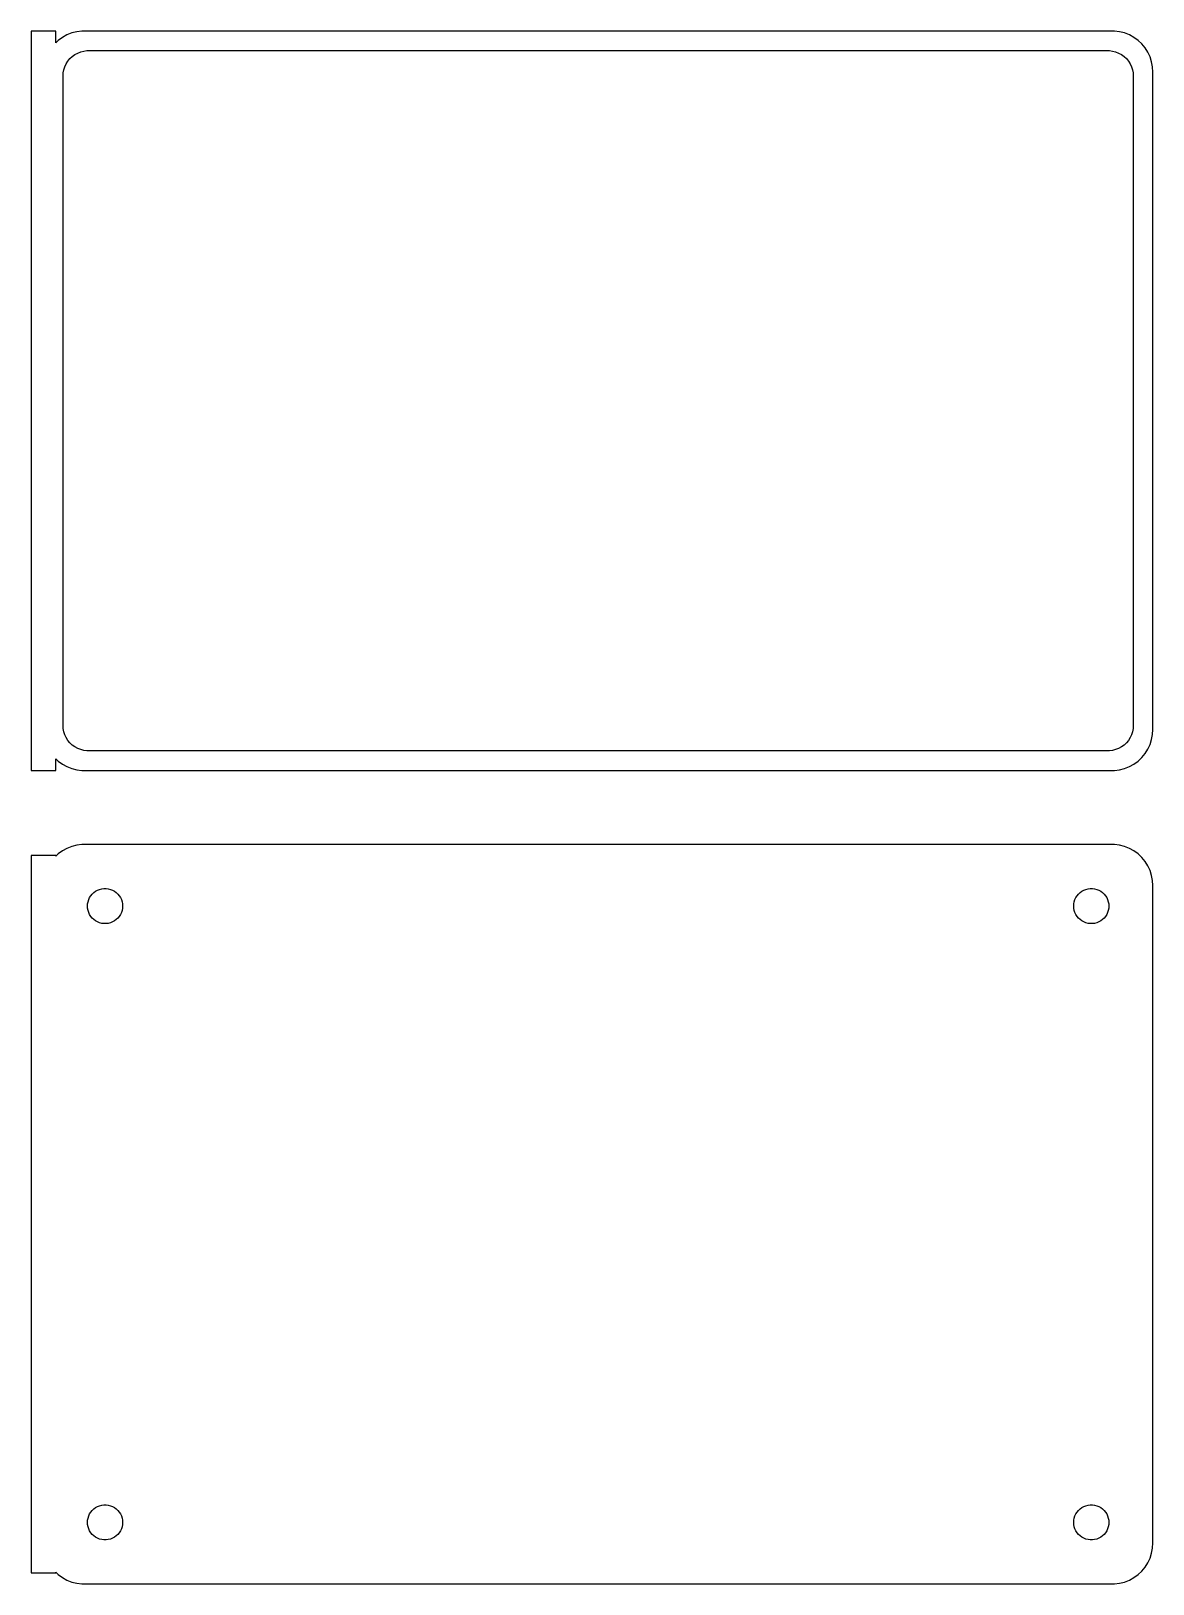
# Model space of a CAD drawing. Header units: metres. Extents: x -69 to 68, y 153 to 342.
import ezdxf

# ---------------------------------------------------------------- set-up
doc = ezdxf.new("R2010")
doc.units = ezdxf.units.M

msp = doc.modelspace()

# ---------------------------------------------------------------- linework, layer by layer
for p, q in [((-66, 341.979), (-69, 341.979)), ((-69, 341.979), (-69, 252.021)), ((-66, 340.559), (-66, 341.979)), ((-65.6871, 340.853), (-66, 340.559)), ((-65.1791, 341.222), (-65.6871, 340.853)), ((-64.6289, 341.524), (-65.1791, 341.222)), ((-64.0451, 341.755), (-64.6289, 341.524)), ((-63.4369, 341.911), (-64.0451, 341.755)), ((-62.8139, 341.99), (-63.4369, 341.911)), ((62.8139, 341.99), (-62.8139, 341.99)), ((63.4369, 341.911), (62.8139, 341.99)), ((64.0451, 341.755), (63.4369, 341.911)), ((64.6289, 341.524), (64.0451, 341.755)), ((65.1791, 341.222), (64.6289, 341.524)), ((65.6871, 340.853), (65.1791, 341.222)), ((66.1448, 340.423), (65.6871, 340.853)), ((66.5451, 339.939), (66.1448, 340.423)), ((-64.7279, 338), (-64.5184, 338.33)), ((-64.5184, 338.33), (-64.2692, 338.631)), ((-64.2692, 338.631), (-63.9842, 338.899)), ((-63.9842, 338.899), (-63.668, 339.128)), ((-63.668, 339.128), (-63.3254, 339.317)), ((-63.3254, 339.317), (-62.9619, 339.461)), ((-62.9619, 339.461), (-62.5833, 339.558)), ((-62.5833, 339.558), (-62.1954, 339.607)), ((-62.1954, 339.607), (62.1954, 339.607)), ((62.1954, 339.607), (62.5833, 339.558)), ((62.5833, 339.558), (62.9619, 339.461)), ((62.9619, 339.461), (63.3254, 339.317)), ((63.3254, 339.317), (63.668, 339.128)), ((63.668, 339.128), (63.9842, 338.899)), ((63.9842, 338.899), (64.2692, 338.631)), ((64.2692, 338.631), (64.5184, 338.33)), ((64.5184, 338.33), (64.7279, 338)), ((66.8815, 339.409), (66.5451, 339.939)), ((67.1489, 338.841), (66.8815, 339.409)), ((67.3429, 338.243), (67.1489, 338.841)), ((-65.1129, 336.5), (-65.0884, 336.89)), ((-65.1129, 257.5), (-65.1129, 336.5)), ((-65.0884, 336.89), (-65.0151, 337.274)), ((-65.0151, 337.274), (-64.8943, 337.646)), ((-64.8943, 337.646), (-64.7279, 338)), ((64.7279, 338), (64.8943, 337.646)), ((64.8943, 337.646), (65.0151, 337.274)), ((65.0151, 337.274), (65.0884, 336.89)), ((65.0884, 336.89), (65.1129, 336.5)), ((65.1129, 336.5), (65.1129, 257.5)), ((67.4606, 337.627), (67.3429, 338.243)), ((67.5, 337), (67.4606, 337.627)), ((67.5, 257), (67.5, 337)), ((-65.0884, 257.11), (-65.1129, 257.5)), ((-65.0151, 256.726), (-65.0884, 257.11)), ((65.0884, 257.11), (65.0151, 256.726)), ((65.1129, 257.5), (65.0884, 257.11)), ((-64.8943, 256.354), (-65.0151, 256.726)), ((-64.7279, 256), (-64.8943, 256.354)), ((-64.5184, 255.67), (-64.7279, 256)), ((-64.2692, 255.369), (-64.5184, 255.67)), ((-63.9842, 255.101), (-64.2692, 255.369)), ((64.2692, 255.369), (63.9842, 255.101)), ((64.5184, 255.67), (64.2692, 255.369)), ((64.7279, 256), (64.5184, 255.67)), ((64.8943, 256.354), (64.7279, 256)), ((65.0151, 256.726), (64.8943, 256.354)), ((66.8815, 254.591), (67.1489, 255.159)), ((67.1489, 255.159), (67.3429, 255.757)), ((67.3429, 255.757), (67.4606, 256.373)), ((67.4606, 256.373), (67.5, 257)), ((-66, 252.021), (-66, 253.441)), ((-66, 253.441), (-65.6871, 253.147)), ((-63.668, 254.872), (-63.9842, 255.101)), ((-63.3254, 254.683), (-63.668, 254.872)), ((-62.9619, 254.539), (-63.3254, 254.683)), ((-62.5833, 254.442), (-62.9619, 254.539)), ((-62.1954, 254.393), (-62.5833, 254.442)), ((62.1954, 254.393), (-62.1954, 254.393)), ((62.5833, 254.442), (62.1954, 254.393)), ((62.9619, 254.539), (62.5833, 254.442)), ((63.3254, 254.683), (62.9619, 254.539)), ((63.668, 254.872), (63.3254, 254.683)), ((63.9842, 255.101), (63.668, 254.872)), ((65.6871, 253.147), (66.1448, 253.577)), ((66.1448, 253.577), (66.5451, 254.061)), ((66.5451, 254.061), (66.8815, 254.591)), ((-69, 252.021), (-66, 252.021)), ((-65.6871, 253.147), (-65.1791, 252.778)), ((-65.1791, 252.778), (-64.6289, 252.476)), ((-64.6289, 252.476), (-64.0451, 252.245)), ((-64.0451, 252.245), (-63.4369, 252.089)), ((-63.4369, 252.089), (-62.8139, 252.01)), ((-62.8139, 252.01), (62.8139, 252.01)), ((62.8139, 252.01), (63.4369, 252.089)), ((63.4369, 252.089), (64.0451, 252.245)), ((64.0451, 252.245), (64.6289, 252.476)), ((64.6289, 252.476), (65.1791, 252.778)), ((65.1791, 252.778), (65.6871, 253.147)), ((-65.1791, 242.222), (-65.6871, 241.853)), ((-64.6289, 242.524), (-65.1791, 242.222)), ((-64.0451, 242.755), (-64.6289, 242.524)), ((-63.4369, 242.911), (-64.0451, 242.755)), ((-62.8139, 242.99), (-63.4369, 242.911)), ((62.8139, 242.99), (-62.8139, 242.99)), ((63.4369, 242.911), (62.8139, 242.99)), ((64.0451, 242.755), (63.4369, 242.911)), ((64.6289, 242.524), (64.0451, 242.755)), ((65.1791, 242.222), (64.6289, 242.524)), ((65.6871, 241.853), (65.1791, 242.222)), ((-66, 241.653), (-69, 241.653)), ((-69, 241.653), (-69, 154.347)), ((-65.6871, 241.853), (-66, 241.559)), ((-66, 241.559), (-66, 241.653)), ((66.1448, 241.423), (65.6871, 241.853)), ((66.5451, 240.939), (66.1448, 241.423)), ((66.8815, 240.409), (66.5451, 240.939)), ((67.1489, 239.841), (66.8815, 240.409)), ((67.3429, 239.243), (67.1489, 239.841)), ((67.4606, 238.627), (67.3429, 239.243)), ((67.5, 238), (67.4606, 238.627)), ((-62.0682, 236.031), (-61.9853, 236.286)), ((-61.9853, 236.286), (-61.8712, 236.529)), ((-61.8712, 236.529), (-61.7275, 236.755)), ((-61.7275, 236.755), (-61.5565, 236.962)), ((-61.5565, 236.962), (-61.3611, 237.145)), ((-61.3611, 237.145), (-61.1441, 237.303)), ((-61.1441, 237.303), (-60.9092, 237.432)), ((-60.9092, 237.432), (-60.6598, 237.531)), ((-60.6598, 237.531), (-60.4001, 237.597)), ((-60.4001, 237.597), (-60.1341, 237.631)), ((-60.1341, 237.631), (-59.8659, 237.631)), ((-59.8659, 237.631), (-59.5999, 237.597)), ((-59.5999, 237.597), (-59.3401, 237.531)), ((-59.3401, 237.531), (-59.0908, 237.432)), ((-59.0908, 237.432), (-58.8559, 237.303)), ((-58.8559, 237.303), (-58.6389, 237.145)), ((-58.6389, 237.145), (-58.4434, 236.962)), ((-58.4434, 236.962), (-58.2725, 236.755)), ((-58.2725, 236.755), (-58.1288, 236.529)), ((-58.1288, 236.529), (-58.0146, 236.286)), ((-58.0146, 236.286), (-57.9318, 236.031)), ((57.9318, 236.031), (58.0146, 236.286)), ((58.0146, 236.286), (58.1288, 236.529)), ((58.1288, 236.529), (58.2725, 236.755)), ((58.2725, 236.755), (58.4434, 236.962)), ((58.4434, 236.962), (58.6389, 237.145)), ((58.6389, 237.145), (58.8559, 237.303)), ((58.8559, 237.303), (59.0908, 237.432)), ((59.0908, 237.432), (59.3401, 237.531)), ((59.3401, 237.531), (59.5999, 237.597)), ((59.5999, 237.597), (59.8659, 237.631)), ((59.8659, 237.631), (60.1341, 237.631)), ((60.1341, 237.631), (60.4001, 237.597)), ((60.4001, 237.597), (60.6598, 237.531)), ((60.6598, 237.531), (60.9092, 237.432)), ((60.9092, 237.432), (61.1441, 237.303)), ((61.1441, 237.303), (61.3611, 237.145)), ((61.3611, 237.145), (61.5565, 236.962)), ((61.5565, 236.962), (61.7275, 236.755)), ((61.7275, 236.755), (61.8712, 236.529)), ((61.8712, 236.529), (61.9853, 236.286)), ((61.9853, 236.286), (62.0682, 236.031)), ((67.5, 158), (67.5, 238)), ((-62.1353, 235.5), (-62.1185, 235.768)), ((-62.1185, 235.232), (-62.1353, 235.5)), ((-62.1185, 235.768), (-62.0682, 236.031)), ((-62.0682, 234.969), (-62.1185, 235.232)), ((-61.9853, 234.714), (-62.0682, 234.969)), ((-61.8712, 234.471), (-61.9853, 234.714)), ((-61.7275, 234.245), (-61.8712, 234.471)), ((-58.1288, 234.471), (-58.2725, 234.245)), ((-58.0146, 234.714), (-58.1288, 234.471)), ((-57.9318, 234.969), (-58.0146, 234.714)), ((-57.9318, 236.031), (-57.8815, 235.768)), ((-57.8815, 235.232), (-57.9318, 234.969)), ((-57.8815, 235.768), (-57.8647, 235.5)), ((-57.8647, 235.5), (-57.8815, 235.232)), ((57.8647, 235.5), (57.8815, 235.768)), ((57.8815, 235.232), (57.8647, 235.5)), ((57.8815, 235.768), (57.9318, 236.031)), ((57.9318, 234.969), (57.8815, 235.232)), ((58.0146, 234.714), (57.9318, 234.969)), ((58.1288, 234.471), (58.0146, 234.714)), ((58.2725, 234.245), (58.1288, 234.471)), ((61.8712, 234.471), (61.7275, 234.245)), ((61.9853, 234.714), (61.8712, 234.471)), ((62.0682, 234.969), (61.9853, 234.714)), ((62.0682, 236.031), (62.1185, 235.768)), ((62.1185, 235.232), (62.0682, 234.969)), ((62.1185, 235.768), (62.1353, 235.5)), ((62.1353, 235.5), (62.1185, 235.232)), ((-61.5565, 234.038), (-61.7275, 234.245)), ((-61.3611, 233.855), (-61.5565, 234.038)), ((-61.1441, 233.697), (-61.3611, 233.855)), ((-60.9092, 233.568), (-61.1441, 233.697)), ((-60.6598, 233.469), (-60.9092, 233.568)), ((-60.4001, 233.403), (-60.6598, 233.469)), ((-60.1341, 233.369), (-60.4001, 233.403)), ((-59.8659, 233.369), (-60.1341, 233.369)), ((-59.5999, 233.403), (-59.8659, 233.369)), ((-59.3401, 233.469), (-59.5999, 233.403)), ((-59.0908, 233.568), (-59.3401, 233.469)), ((-58.8559, 233.697), (-59.0908, 233.568)), ((-58.6389, 233.855), (-58.8559, 233.697)), ((-58.4434, 234.038), (-58.6389, 233.855)), ((-58.2725, 234.245), (-58.4434, 234.038)), ((58.4434, 234.038), (58.2725, 234.245)), ((58.6389, 233.855), (58.4434, 234.038)), ((58.8559, 233.697), (58.6389, 233.855)), ((59.0908, 233.568), (58.8559, 233.697)), ((59.3401, 233.469), (59.0908, 233.568)), ((59.5999, 233.403), (59.3401, 233.469)), ((59.8659, 233.369), (59.5999, 233.403)), ((60.1341, 233.369), (59.8659, 233.369)), ((60.4001, 233.403), (60.1341, 233.369)), ((60.6598, 233.469), (60.4001, 233.403)), ((60.9092, 233.568), (60.6598, 233.469)), ((61.1441, 233.697), (60.9092, 233.568)), ((61.3611, 233.855), (61.1441, 233.697)), ((61.5565, 234.038), (61.3611, 233.855)), ((61.7275, 234.245), (61.5565, 234.038)), ((-60.9092, 162.432), (-60.6598, 162.531)), ((-60.6598, 162.531), (-60.4001, 162.597)), ((-60.4001, 162.597), (-60.1341, 162.631)), ((-60.1341, 162.631), (-59.8659, 162.631)), ((-59.8659, 162.631), (-59.5999, 162.597)), ((-59.5999, 162.597), (-59.3401, 162.531)), ((-59.3401, 162.531), (-59.0908, 162.432)), ((59.0908, 162.432), (59.3401, 162.531)), ((59.3401, 162.531), (59.5999, 162.597)), ((59.5999, 162.597), (59.8659, 162.631)), ((59.8659, 162.631), (60.1341, 162.631)), ((60.1341, 162.631), (60.4001, 162.597)), ((60.4001, 162.597), (60.6598, 162.531)), ((60.6598, 162.531), (60.9092, 162.432)), ((-62.1353, 160.5), (-62.1185, 160.768)), ((-62.1185, 160.768), (-62.0682, 161.031)), ((-62.0682, 161.031), (-61.9853, 161.286)), ((-61.9853, 161.286), (-61.8712, 161.529)), ((-61.8712, 161.529), (-61.7275, 161.755)), ((-61.7275, 161.755), (-61.5565, 161.962)), ((-61.5565, 161.962), (-61.3611, 162.145)), ((-61.3611, 162.145), (-61.1441, 162.303)), ((-61.1441, 162.303), (-60.9092, 162.432)), ((-59.0908, 162.432), (-58.8559, 162.303)), ((-58.8559, 162.303), (-58.6389, 162.145)), ((-58.6389, 162.145), (-58.4434, 161.962)), ((-58.4434, 161.962), (-58.2725, 161.755)), ((-58.2725, 161.755), (-58.1288, 161.529)), ((-58.1288, 161.529), (-58.0146, 161.286)), ((-58.0146, 161.286), (-57.9318, 161.031)), ((-57.9318, 161.031), (-57.8815, 160.768)), ((-57.8815, 160.768), (-57.8647, 160.5)), ((57.8647, 160.5), (57.8815, 160.768)), ((57.8815, 160.768), (57.9318, 161.031)), ((57.9318, 161.031), (58.0146, 161.286)), ((58.0146, 161.286), (58.1288, 161.529)), ((58.1288, 161.529), (58.2725, 161.755)), ((58.2725, 161.755), (58.4434, 161.962)), ((58.4434, 161.962), (58.6389, 162.145)), ((58.6389, 162.145), (58.8559, 162.303)), ((58.8559, 162.303), (59.0908, 162.432)), ((60.9092, 162.432), (61.1441, 162.303)), ((61.1441, 162.303), (61.3611, 162.145)), ((61.3611, 162.145), (61.5565, 161.962)), ((61.5565, 161.962), (61.7275, 161.755)), ((61.7275, 161.755), (61.8712, 161.529)), ((61.8712, 161.529), (61.9853, 161.286)), ((61.9853, 161.286), (62.0682, 161.031)), ((62.0682, 161.031), (62.1185, 160.768)), ((62.1185, 160.768), (62.1353, 160.5)), ((-62.1185, 160.232), (-62.1353, 160.5)), ((-62.0682, 159.969), (-62.1185, 160.232)), ((-61.9853, 159.714), (-62.0682, 159.969)), ((-61.8712, 159.471), (-61.9853, 159.714)), ((-61.7275, 159.245), (-61.8712, 159.471)), ((-61.5565, 159.038), (-61.7275, 159.245)), ((-61.3611, 158.855), (-61.5565, 159.038)), ((-61.1441, 158.697), (-61.3611, 158.855)), ((-58.6389, 158.855), (-58.8559, 158.697)), ((-58.4434, 159.038), (-58.6389, 158.855)), ((-58.2725, 159.245), (-58.4434, 159.038)), ((-58.1288, 159.471), (-58.2725, 159.245)), ((-58.0146, 159.714), (-58.1288, 159.471)), ((-57.9318, 159.969), (-58.0146, 159.714)), ((-57.8815, 160.232), (-57.9318, 159.969)), ((-57.8647, 160.5), (-57.8815, 160.232)), ((57.8815, 160.232), (57.8647, 160.5)), ((57.9318, 159.969), (57.8815, 160.232)), ((58.0146, 159.714), (57.9318, 159.969)), ((58.1288, 159.471), (58.0146, 159.714)), ((58.2725, 159.245), (58.1288, 159.471)), ((58.4434, 159.038), (58.2725, 159.245)), ((58.6389, 158.855), (58.4434, 159.038)), ((58.8559, 158.697), (58.6389, 158.855)), ((61.3611, 158.855), (61.1441, 158.697)), ((61.5565, 159.038), (61.3611, 158.855)), ((61.7275, 159.245), (61.5565, 159.038)), ((61.8712, 159.471), (61.7275, 159.245)), ((61.9853, 159.714), (61.8712, 159.471)), ((62.0682, 159.969), (61.9853, 159.714)), ((62.1185, 160.232), (62.0682, 159.969)), ((62.1353, 160.5), (62.1185, 160.232)), ((-60.9092, 158.568), (-61.1441, 158.697)), ((-60.6598, 158.469), (-60.9092, 158.568)), ((-60.4001, 158.403), (-60.6598, 158.469)), ((-60.1341, 158.369), (-60.4001, 158.403)), ((-59.8659, 158.369), (-60.1341, 158.369)), ((-59.5999, 158.403), (-59.8659, 158.369)), ((-59.3401, 158.469), (-59.5999, 158.403)), ((-59.0908, 158.568), (-59.3401, 158.469)), ((-58.8559, 158.697), (-59.0908, 158.568)), ((59.0908, 158.568), (58.8559, 158.697)), ((59.3401, 158.469), (59.0908, 158.568)), ((59.5999, 158.403), (59.3401, 158.469)), ((59.8659, 158.369), (59.5999, 158.403)), ((60.1341, 158.369), (59.8659, 158.369)), ((60.4001, 158.403), (60.1341, 158.369)), ((60.6598, 158.469), (60.4001, 158.403)), ((60.9092, 158.568), (60.6598, 158.469)), ((61.1441, 158.697), (60.9092, 158.568)), ((67.3429, 156.757), (67.4606, 157.373)), ((67.4606, 157.373), (67.5, 158)), ((66.1448, 154.577), (66.5451, 155.061)), ((66.5451, 155.061), (66.8815, 155.591)), ((66.8815, 155.591), (67.1489, 156.159)), ((67.1489, 156.159), (67.3429, 156.757)), ((-69, 154.347), (-66, 154.347)), ((-66, 154.347), (-66, 154.441)), ((-66, 154.441), (-65.6871, 154.147)), ((-65.6871, 154.147), (-65.1791, 153.778)), ((-65.1791, 153.778), (-64.6289, 153.476)), ((-64.6289, 153.476), (-64.0451, 153.245)), ((-64.0451, 153.245), (-63.4369, 153.089)), ((-63.4369, 153.089), (-62.8139, 153.01)), ((62.8139, 153.01), (63.4369, 153.089)), ((63.4369, 153.089), (64.0451, 153.245)), ((64.0451, 153.245), (64.6289, 153.476)), ((64.6289, 153.476), (65.1791, 153.778)), ((65.1791, 153.778), (65.6871, 154.147)), ((65.6871, 154.147), (66.1448, 154.577)), ((-62.8139, 153.01), (62.8139, 153.01))]:
    msp.add_line(p, q)

doc.saveas('drawing.dxf')
